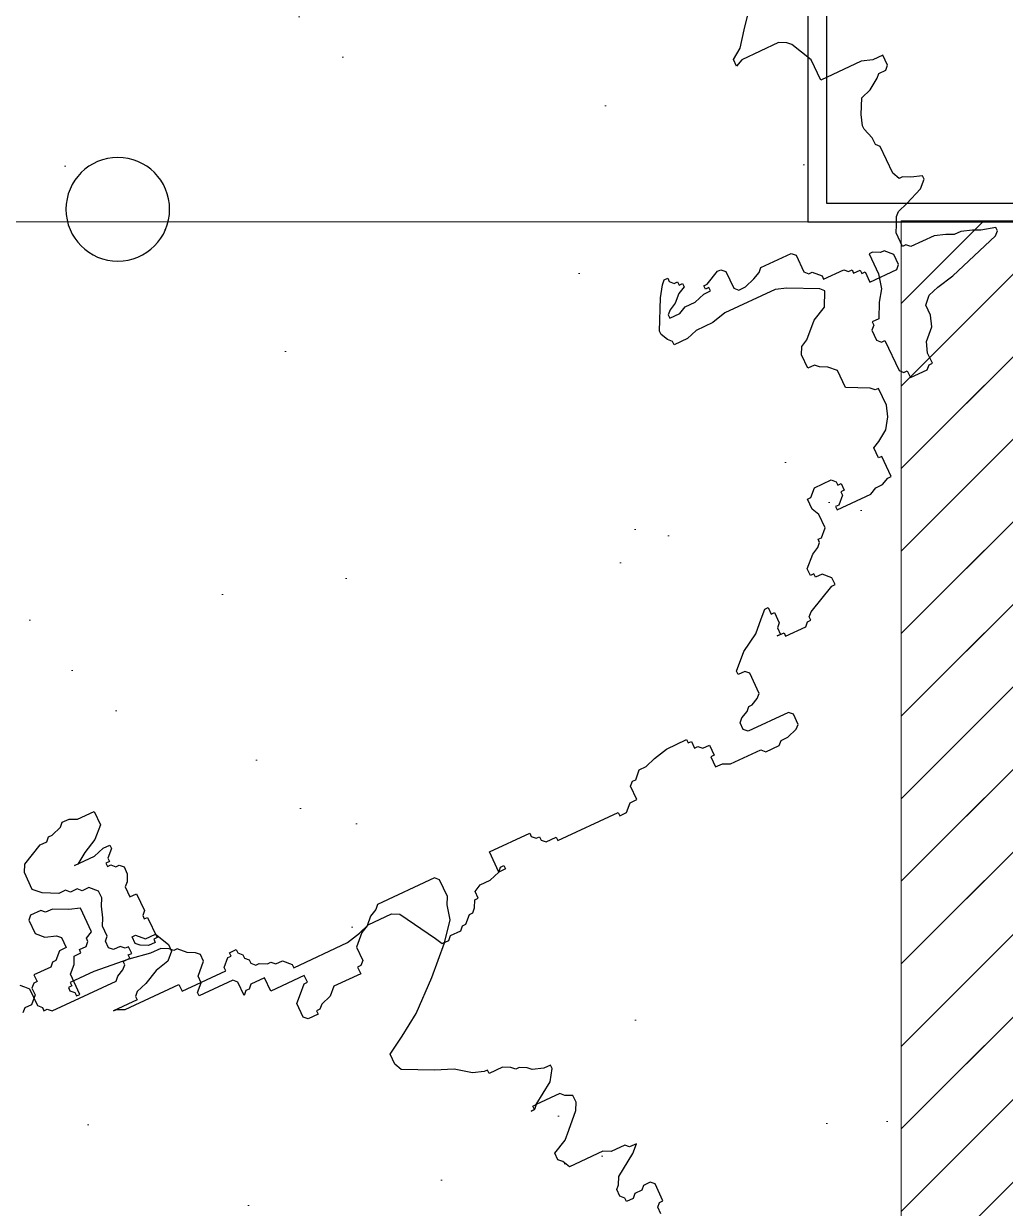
# Model space of a CAD drawing. Header units: millimetres. Extents: x 0 to 71617, y -15450 to 30894.
# Drawn here: x 51977 to 52502, y 17709 to 18343 of the extents above; entities that cross this region are included whole.
import ezdxf

# ---------------------------------------------------------------- set-up
doc = ezdxf.new("R2010")
doc.units = ezdxf.units.MM
doc.linetypes.add('HIDDEN', pattern=[0.375, 0.25, -0.125])
for name, color, linetype in [('COL', 5, 'Continuous'), ('dwgmodels.com', 250, 'Continuous'), ('WINDOW-PLAN-PANEL', 15, 'Continuous')]:
    doc.layers.add(name, color=color, linetype=linetype)
for name, color, linetype, lineweight in [('Hatch', 8, 'Continuous', 5), ('LINE-DETAIL-SAKURA', 2, 'Continuous', 30), ('tree', 251, 'Continuous', 0), ('Wall Brick', 5, 'Continuous', 15)]:
    doc.layers.add(name, color=color, linetype=linetype, lineweight=lineweight)
pattern_1 = [(45, (-2110, -10510), (-22.097087, 22.097087), [])]

# ---------------------------------------------------------------- blocks, each defined once
blk = doc.blocks.new('2D WALL G.F')
at = {"layer": 'Hatch'}
h = blk.add_hatch(dxfattribs=at)
h.set_pattern_fill('LINE', color=256, scale=250, angle=45, style=0)
h.set_pattern_definition(pattern_1)
h.paths.add_polyline_path([(32060, -110), (31940, -110), (31940, -4590), (32060, -4590)])
h.paths.add_polyline_path([(32040, -5410), (31960, -5410), (31960, -10290), (32040, -10290)])
h = blk.add_hatch(dxfattribs=at)
h.set_pattern_fill('LINE', color=256, scale=250, angle=45, style=0)
h.set_pattern_definition(pattern_1)
h.paths.add_polyline_path([(31940, -110), (32060, -110), (32060, -4590), (31940, -4590)])
h.paths.add_polyline_path([(31960, -5410), (32040, -5410), (32040, -10290), (31960, -10290)])
h = blk.add_hatch(dxfattribs=at)
h.set_pattern_fill('LINE', color=256, scale=250, angle=45, style=0)
h.set_pattern_definition(pattern_1)
h.paths.add_polyline_path([(31940, -110), (32060, -110), (32060, -4590), (31940, -4590)])
h.paths.add_polyline_path([(31940, -5410), (32060, -5410), (32060, -10290), (31940, -10290)])
blk.add_lwpolyline([(31940, -10290.54), (31940, -5410.54)], dxfattribs=at)
blk.add_lwpolyline([(31940, -10290.54), (31940, -5410.54)], dxfattribs=at)
at = {"layer": 'Wall Brick'}
blk.add_lwpolyline([(32060, -5410), (31940, -5410), (31940, -10290), (32060, -10290)], close=True, dxfattribs=at)
blk = doc.blocks.new('trees top 025')
at = {"layer": 'dwgmodels.com', "color": 0}
for p, q in [((-0.6968, 1.7539), (-0.6634, 1.7705)), ((-0.6634, 1.7705), (-0.6467, 1.7705)), ((-0.6467, 1.7705), (-0.6384, 1.7789)), ((-0.6384, 1.7789), (-0.6134, 1.7789)), ((-0.6134, 1.7789), (-0.605, 1.7705)), ((-0.605, 1.7705), (-0.605, 1.7372)), ((-0.7218, 1.7455), (-0.6968, 1.7539)), ((-0.7218, 1.6872), (-0.7218, 1.7455)), ((-0.605, 1.7372), (-0.6217, 1.7205)), ((-0.6467, 1.7122), (-0.6551, 1.7039)), ((-0.6217, 1.7205), (-0.6467, 1.7122)), ((-0.7051, 1.6789), (-0.7218, 1.6872)), ((-0.7051, 1.6705), (-0.7051, 1.6789)), ((-0.6551, 1.7039), (-0.6551, 1.6789)), ((-0.6551, 1.6789), (-0.6384, 1.6789)), ((-0.6384, 1.6789), (-0.6217, 1.6622)), ((-0.6968, 1.6622), (-0.7051, 1.6705)), ((-0.6801, 1.6622), (-0.6968, 1.6622)), ((-0.6801, 1.6539), (-0.6801, 1.6622)), ((-0.6634, 1.6539), (-0.6801, 1.6539)), ((-0.6551, 1.6372), (-0.6634, 1.6539)), ((-0.6217, 1.6622), (-0.6134, 1.6622)), ((-0.6134, 1.6622), (-0.605, 1.6539)), ((-0.605, 1.6539), (-0.5633, 1.6539)), ((-0.5633, 1.6539), (-0.5633, 1.6372)), ((-0.6384, 1.6205), (-0.6551, 1.6372)), ((-0.5633, 1.6372), (-0.555, 1.6372)), ((-0.555, 1.6372), (-0.5467, 1.6288)), ((-0.5467, 1.6288), (-0.5467, 1.6122)), ((-0.7718, 1.5955), (-0.6884, 1.6038)), ((-0.6884, 1.6038), (-0.6301, 1.6038)), ((-0.6384, 1.5705), (-0.6384, 1.6205)), ((-0.6301, 1.6038), (-0.6301, 1.5955)), ((-0.5467, 1.6122), (-0.53, 1.5955)), ((-0.8719, 1.5705), (-0.8636, 1.5788)), ((-0.8636, 1.5788), (-0.8469, 1.5872)), ((-0.8469, 1.5872), (-0.8219, 1.5872)), ((-0.8219, 1.5872), (-0.7718, 1.5955)), ((-0.6301, 1.5955), (-0.6217, 1.5955)), ((-0.6217, 1.5872), (-0.6301, 1.5788)), ((-0.6301, 1.5788), (-0.6301, 1.5705)), ((-0.6217, 1.5955), (-0.6217, 1.5872)), ((-0.53, 1.5955), (-0.5133, 1.5955)), ((-0.5133, 1.5955), (-0.505, 1.5872)), ((-0.9136, 1.5455), (-0.8969, 1.5538)), ((-0.8969, 1.5538), (-0.8802, 1.5705)), ((-0.8802, 1.5705), (-0.8719, 1.5705)), ((-0.6301, 1.5705), (-0.6384, 1.5705)), ((-0.9219, 1.5372), (-0.9136, 1.5455)), ((-0.9219, 1.5205), (-0.9219, 1.5372)), ((-0.8969, 1.4955), (-0.9219, 1.5205)), ((-0.8969, 1.4788), (-0.8969, 1.4955)), ((-1.4807, 1.4621), (-1.4723, 1.4705)), ((-1.4723, 1.4705), (-1.3306, 1.4705)), ((-1.3306, 1.4705), (-1.3222, 1.4621)), ((-0.8802, 1.4621), (-0.8969, 1.4788)), ((-1.4807, 1.4205), (-1.4807, 1.4621)), ((-1.3222, 1.4621), (-1.3056, 1.4538)), ((-1.3056, 1.4538), (-1.2889, 1.4371)), ((-0.972, 1.4455), (-0.9636, 1.4538)), ((-0.972, 1.4121), (-0.972, 1.4455)), ((-0.9636, 1.4538), (-0.8802, 1.4538)), ((-0.8802, 1.4538), (-0.8802, 1.4621)), ((-1.4723, 1.4038), (-1.4807, 1.4205)), ((-1.2889, 1.4371), (-1.2722, 1.4288)), ((-1.2722, 1.4288), (-1.2472, 1.4038)), ((-1.0304, 1.4288), (-0.997, 1.4288)), ((-1.0304, 1.3955), (-1.0304, 1.4288)), ((-0.997, 1.4288), (-0.9887, 1.4205)), ((-0.9887, 1.4205), (-0.9803, 1.4205)), ((-0.9803, 1.4205), (-0.972, 1.4121)), ((-1.464, 1.3705), (-1.4723, 1.4038)), ((-1.2472, 1.4038), (-1.2472, 1.3705)), ((-1.1137, 1.3955), (-1.0304, 1.3955)), ((-1.1137, 1.3788), (-1.1137, 1.3955)), ((-1.4306, 1.3288), (-1.464, 1.3705)), ((-1.2472, 1.3705), (-1.2388, 1.3621)), ((-1.2388, 1.3621), (-1.2305, 1.3621)), ((-1.2305, 1.3621), (-1.2305, 1.3455)), ((-1.1054, 1.3788), (-1.1137, 1.3788)), ((-1.0887, 1.3621), (-1.1054, 1.3788)), ((-1.072, 1.3455), (-1.0887, 1.3621)), ((-1.2305, 1.3455), (-1.1638, 1.3455)), ((-1.1638, 1.3455), (-1.1471, 1.3288)), ((-1.072, 1.3121), (-1.072, 1.3455)), ((-1.3723, 1.2704), (-1.4306, 1.3288)), ((-1.1471, 1.3288), (-1.1221, 1.3204)), ((-1.1221, 1.3204), (-1.1137, 1.3121)), ((-1.1137, 1.3121), (-1.1054, 1.3121)), ((-1.1054, 1.3121), (-1.1054, 1.3038)), ((-1.0804, 1.3038), (-1.072, 1.3121)), ((-1.1054, 1.3038), (-1.0804, 1.3038)), ((-1.3056, 1.2121), (-1.3723, 1.2704)), ((-1.2555, 1.1788), (-1.3056, 1.2121)), ((-1.2138, 1.1537), (-1.2555, 1.1788)), ((-1.2138, 1.1287), (-1.2138, 1.1537)), ((-1.2222, 1.1121), (-1.2138, 1.1287)), ((-1.2889, 1.0787), (-1.2222, 1.1121)), ((-1.3306, 1.0621), (-1.2889, 1.0787)), ((-1.3639, 1.0371), (-1.3306, 1.0621)), ((-1.4473, 1.012), (-1.4306, 1.0204)), ((-1.4306, 1.0204), (-1.3973, 1.0204)), ((-1.3973, 1.0287), (-1.3889, 1.0287)), ((-1.3973, 1.0204), (-1.3973, 1.0287)), ((-1.3889, 1.0287), (-1.3639, 1.0371)), ((-1.514, 0.9787), (-1.489, 0.987)), ((-1.489, 0.987), (-1.4807, 0.9954)), ((-1.4807, 0.9954), (-1.464, 1.0037)), ((-1.464, 1.0037), (-1.4557, 1.0037)), ((-1.4557, 1.0037), (-1.4473, 1.012)), ((-1.5307, 0.9787), (-1.514, 0.9787)), ((-1.5307, 0.9704), (-1.5307, 0.9787)), ((-1.514, 0.9454), (-1.5307, 0.9704)), ((-1.464, 0.912), (-1.514, 0.9454)), ((-1.5307, 0.9037), (-1.5224, 0.912)), ((-1.5224, 0.912), (-1.464, 0.912)), ((-1.4557, 0.912), (-1.464, 0.912)), ((-1.464, 0.912), (-1.4557, 0.9037)), ((-1.4557, 0.9037), (-1.4557, 0.912)), ((-1.5474, 0.8954), (-1.5307, 0.9037)), ((-1.5474, 0.8787), (-1.5474, 0.8954)), ((-1.4473, 0.9037), (-1.4557, 0.9037)), ((-1.4557, 0.9037), (-1.4473, 0.9037)), ((-1.5391, 0.862), (-1.5474, 0.8787)), ((-1.5057, 0.8287), (-1.5391, 0.862)), ((-1.489, 0.812), (-1.5057, 0.8287)), ((-1.4557, 0.7953), (-1.489, 0.812)), ((-1.464, 0.7703), (-1.4557, 0.7787)), ((-1.4557, 0.7787), (-1.4557, 0.7953)), ((-1.5724, 0.7453), (-1.5557, 0.7537)), ((-1.5557, 0.7537), (-1.4723, 0.7537)), ((-1.4723, 0.7537), (-1.464, 0.7703)), ((-1.6308, 0.737), (-1.6141, 0.737)), ((-1.6141, 0.7203), (-1.6308, 0.737)), ((-1.6141, 0.737), (-1.6058, 0.7453)), ((-1.5641, 0.687), (-1.6141, 0.7203)), ((-1.6058, 0.7453), (-1.5724, 0.7453)), ((-1.5557, 0.6703), (-1.5641, 0.687)), ((-1.5474, 0.662), (-1.5557, 0.6703)), ((-1.6308, 0.637), (-1.6224, 0.6453)), ((-1.6224, 0.6453), (-1.6058, 0.6453)), ((-1.6058, 0.6453), (-1.5974, 0.637)), ((-1.5557, 0.637), (-1.5474, 0.6453)), ((-1.5474, 0.6453), (-1.5474, 0.662)), ((-1.6308, 0.5953), (-1.6308, 0.637)), ((-1.5974, 0.637), (-1.5807, 0.637)), ((-1.5807, 0.637), (-1.5724, 0.6286)), ((-1.5724, 0.6286), (-1.5557, 0.6286)), ((-1.5557, 0.6286), (-1.5557, 0.637)), ((-1.6224, 0.5953), (-1.6308, 0.5953)), ((-1.6141, 0.587), (-1.6224, 0.5953)), ((-1.6141, 0.5703), (-1.6141, 0.587)), ((-1.4473, -0.2299), (-1.4807, -0.1882)), ((-1.4223, -0.2632), (-1.4473, -0.2299)), ((-1.3973, -0.2799), (-1.4223, -0.2632)), ((-1.5224, -0.2966), (-1.5057, -0.2882)), ((-1.5057, -0.2882), (-1.414, -0.2882)), ((-1.414, -0.2882), (-1.3973, -0.2966)), ((-1.3973, -0.2966), (-1.3973, -0.2799)), ((-1.5557, -0.3549), (-1.5307, -0.3049)), ((-1.5307, -0.3049), (-1.5224, -0.2966)), ((-1.5557, -0.4049), (-1.5557, -0.3549)), ((-1.7058, -0.4133), (-1.6808, -0.4133)), ((-1.7058, -0.4383), (-1.7058, -0.4133)), ((-1.6808, -0.4133), (-1.6558, -0.4049)), ((-1.6558, -0.4049), (-1.5557, -0.4049)), ((-1.6975, -0.4466), (-1.7058, -0.4383)), ((-1.6808, -0.4466), (-1.6975, -0.4466)), ((-1.6725, -0.4549), (-1.6808, -0.4466)), ((-1.6475, -0.4716), (-1.6725, -0.4549)), ((-1.6224, -0.4799), (-1.6475, -0.4716)), ((-1.6058, -0.5133), (-1.6224, -0.4799)), ((-1.5974, -0.5383), (-1.6058, -0.5133)), ((-1.6058, -0.5716), (-1.5974, -0.5466)), ((-1.5974, -0.5466), (-1.5974, -0.5383)), ((-1.6058, -0.5883), (-1.6058, -0.5716)), ((-1.6141, -0.5966), (-1.6058, -0.5883)), ((-1.6141, -0.6633), (-1.6141, -0.5966)), ((-1.6224, -0.68), (-1.6141, -0.6633)), ((-1.0554, -0.6633), (-1.0554, -0.6717)), ((-1.047, -0.6633), (-1.0554, -0.6633)), ((-1.0387, -0.6717), (-1.047, -0.6633)), ((-1.6725, -0.6967), (-1.6475, -0.6883)), ((-1.6475, -0.6883), (-1.6308, -0.68)), ((-1.6308, -0.68), (-1.6224, -0.68)), ((-1.0804, -0.6883), (-1.0804, -0.6967)), ((-1.072, -0.6883), (-1.0804, -0.6883)), ((-1.072, -0.68), (-1.072, -0.6883)), ((-1.0637, -0.68), (-1.072, -0.68)), ((-1.0554, -0.6717), (-1.0637, -0.68)), ((-1.022, -0.6967), (-1.0387, -0.6717)), ((-1.6725, -0.705), (-1.6725, -0.6967)), ((-1.6558, -0.7217), (-1.6725, -0.705)), ((-1.1721, -0.6967), (-1.1805, -0.705)), ((-1.1805, -0.705), (-1.1805, -0.7467)), ((-1.1638, -0.6967), (-1.1721, -0.6967)), ((-1.1304, -0.7133), (-1.1638, -0.6967)), ((-1.1221, -0.7133), (-1.1304, -0.7133)), ((-1.1221, -0.7217), (-1.1221, -0.7133)), ((-1.0804, -0.6967), (-1.0637, -0.705)), ((-1.0637, -0.705), (-1.047, -0.7217)), ((-0.9887, -0.7633), (-1.022, -0.6967)), ((-1.6141, -0.7383), (-1.6558, -0.7217)), ((-1.5891, -0.7467), (-1.6141, -0.7383)), ((-1.3306, -0.73), (-1.3389, -0.7383)), ((-1.3389, -0.7383), (-1.3389, -0.78)), ((-1.2555, -0.73), (-1.3306, -0.73)), ((-1.2472, -0.7383), (-1.2555, -0.73)), ((-1.2305, -0.7467), (-1.2472, -0.7383)), ((-1.1304, -0.7217), (-1.1221, -0.7217)), ((-1.1304, -0.73), (-1.1304, -0.7217)), ((-1.1137, -0.73), (-1.1304, -0.73)), ((-1.0887, -0.7383), (-1.1137, -0.73)), ((-1.0637, -0.7383), (-1.0887, -0.7383)), ((-1.047, -0.7467), (-1.0637, -0.7383)), ((-1.047, -0.7217), (-1.0304, -0.73)), ((-1.0304, -0.73), (-1.022, -0.7383)), ((-1.022, -0.7383), (-1.022, -0.7467)), ((-1.5807, -0.755), (-1.5891, -0.7467)), ((-1.5724, -0.7717), (-1.5807, -0.755)), ((-1.5641, -0.7883), (-1.5724, -0.7717)), ((-1.2055, -0.755), (-1.2305, -0.7467)), ((-1.1888, -0.755), (-1.2055, -0.755)), ((-1.1805, -0.7467), (-1.1888, -0.755)), ((-1.022, -0.7467), (-1.047, -0.7467)), ((-0.997, -0.7883), (-0.9887, -0.7717)), ((-0.9887, -0.7717), (-0.9887, -0.7633)), ((-1.5641, -0.8217), (-1.5641, -0.7883)), ((-1.3556, -0.7883), (-1.3723, -0.805)), ((-1.3472, -0.7883), (-1.3556, -0.7883)), ((-1.3556, -0.83), (-1.2889, -0.7967)), ((-1.3389, -0.78), (-1.3472, -0.7883)), ((-1.2889, -0.7967), (-1.2639, -0.7883)), ((-1.2639, -0.7883), (-1.1388, -0.7883)), ((-1.1388, -0.7883), (-1.1054, -0.7967)), ((-1.1054, -0.7967), (-1.0637, -0.7967)), ((-1.0637, -0.7967), (-1.0387, -0.805)), ((-1.0053, -0.7967), (-0.997, -0.7883)), ((-1.0053, -0.805), (-1.0053, -0.7967)), ((-1.5807, -0.83), (-1.5724, -0.8217)), ((-1.5724, -0.8217), (-1.5641, -0.8217)), ((-1.5391, -0.83), (-1.5224, -0.8133)), ((-1.5224, -0.8133), (-1.514, -0.8133)), ((-1.514, -0.8133), (-1.4974, -0.805)), ((-1.4974, -0.805), (-1.489, -0.805)), ((-1.489, -0.805), (-1.489, -0.855)), ((-1.439, -0.8217), (-1.439, -0.83)), ((-1.4306, -0.8217), (-1.439, -0.8217)), ((-1.4223, -0.8133), (-1.4306, -0.8217)), ((-1.3723, -0.8133), (-1.4223, -0.8133)), ((-1.3723, -0.805), (-1.3723, -0.8133)), ((-1.0387, -0.805), (-1.0053, -0.805)), ((-1.7225, -0.855), (-1.6975, -0.8467)), ((-1.6975, -0.8467), (-1.6808, -0.8467)), ((-1.6808, -0.8467), (-1.6641, -0.8384)), ((-1.6641, -0.8384), (-1.6391, -0.83)), ((-1.6391, -0.83), (-1.5807, -0.83)), ((-1.5391, -0.855), (-1.5391, -0.83)), ((-1.464, -0.8384), (-1.464, -0.8634)), ((-1.4557, -0.8384), (-1.464, -0.8384)), ((-1.4557, -0.83), (-1.4557, -0.8384)), ((-1.439, -0.83), (-1.4557, -0.83)), ((-1.3639, -0.8384), (-1.3556, -0.83)), ((-1.3472, -0.8717), (-1.3639, -0.8384)), ((-1.7726, -0.8717), (-1.7392, -0.8634)), ((-1.7726, -0.88), (-1.7726, -0.8717)), ((-1.7392, -0.8634), (-1.7225, -0.855)), ((-1.5307, -0.8634), (-1.5391, -0.855)), ((-1.464, -0.8634), (-1.5307, -0.8634)), ((-1.489, -0.855), (-1.4807, -0.8884)), ((-1.3139, -0.8884), (-1.3472, -0.8717)), ((-1.7642, -0.8884), (-1.7726, -0.88)), ((-1.6391, -0.93), (-1.7642, -0.8884)), ((-1.4807, -0.8884), (-1.464, -0.9134)), ((-1.2805, -0.9217), (-1.3139, -0.8884)), ((-1.5974, -0.9384), (-1.6391, -0.93)), ((-1.464, -0.9134), (-1.4473, -0.9467)), ((-1.2639, -0.93), (-1.2805, -0.9217)), ((-1.2555, -0.9467), (-1.2639, -0.93)), ((-1.5724, -0.9467), (-1.5974, -0.9384)), ((-1.5641, -0.955), (-1.5724, -0.9467)), ((-1.5557, -0.9634), (-1.5641, -0.955)), ((-1.4473, -0.9467), (-1.4306, -0.9467)), ((-1.4306, -0.9467), (-1.4306, -0.955)), ((-1.4306, -0.955), (-1.4223, -0.9634)), ((-1.2555, -0.9801), (-1.2555, -0.9467)), ((-1.5557, -0.9884), (-1.5557, -0.9634)), ((-1.4223, -0.9634), (-1.4223, -0.9884)), ((-1.2805, -0.9884), (-1.2722, -0.9801)), ((-1.2722, -0.9801), (-1.2555, -0.9801)), ((-1.5474, -1.0134), (-1.5557, -0.9884)), ((-1.439, -0.9967), (-1.439, -1.0717)), ((-1.4306, -0.9967), (-1.439, -0.9967)), ((-1.4223, -0.9884), (-1.4306, -0.9967)), ((-1.3139, -1.0134), (-1.2972, -0.9967)), ((-1.2972, -0.9967), (-1.2805, -0.9884)), ((-1.5224, -1.0384), (-1.5474, -1.0134)), ((-1.514, -1.0634), (-1.5224, -1.0384)), ((-1.3139, -1.0551), (-1.3139, -1.0134)), ((-1.514, -1.0884), (-1.514, -1.0634)), ((-1.3639, -1.0801), (-1.3139, -1.0551)), ((-1.5057, -1.0884), (-1.514, -1.0884)), ((-1.4974, -1.0967), (-1.5057, -1.0884)), ((-1.4557, -1.0801), (-1.4557, -1.0967)), ((-1.4473, -1.0801), (-1.4557, -1.0801)), ((-1.439, -1.0717), (-1.4473, -1.0801)), ((-1.3806, -1.0884), (-1.3723, -1.0884)), ((-1.3806, -1.1301), (-1.3806, -1.0884)), ((-1.3723, -1.0884), (-1.3639, -1.0801)), ((-1.4557, -1.0967), (-1.4974, -1.0967)), ((-1.3723, -1.1551), (-1.3806, -1.1301)), ((-1.3556, -1.1801), (-1.3723, -1.1551)), ((-1.3306, -1.1968), (-1.3556, -1.1801)), ((-1.3139, -1.2051), (-1.3306, -1.1968)), ((0.6792, -1.1968), (0.6625, -1.2051)), ((0.6959, -1.1968), (0.6792, -1.1968)), ((0.7042, -1.2051), (0.6959, -1.1968)), ((-1.3139, -1.2301), (-1.3139, -1.2051)), ((0.6208, -1.2051), (0.6208, -1.2384)), ((0.6625, -1.2051), (0.6208, -1.2051)), ((0.7292, -1.2134), (0.7042, -1.2051)), ((0.7376, -1.2134), (0.7292, -1.2134)), ((0.7459, -1.2218), (0.7376, -1.2134)), ((0.7626, -1.2218), (0.7459, -1.2218)), ((0.8126, -1.2468), (0.7626, -1.2218)), ((-1.3222, -1.2301), (-1.3139, -1.2301)), ((-1.3222, -1.2801), (-1.3222, -1.2301)), ((-1.2138, -1.2468), (-1.2138, -1.2634)), ((-1.2055, -1.2468), (-1.2138, -1.2468)), ((-1.1971, -1.2301), (-1.2055, -1.2384)), ((-1.2055, -1.2384), (-1.2055, -1.2468)), ((-1.1554, -1.2301), (-1.1971, -1.2301)), ((-1.1388, -1.2468), (-1.1554, -1.2301)), ((-1.1304, -1.2468), (-1.1388, -1.2468)), ((-1.1304, -1.2718), (-1.1304, -1.2468)), ((0.6208, -1.2384), (0.6459, -1.2634)), ((0.821, -1.2634), (0.8126, -1.2468)), ((-1.2138, -1.2634), (-1.2055, -1.2634)), ((-1.2055, -1.2634), (-1.2055, -1.2718)), ((-1.2055, -1.2718), (-1.1888, -1.2885)), ((-1.1388, -1.2885), (-1.1304, -1.2718)), ((0.6459, -1.2634), (0.6792, -1.2801)), ((0.821, -1.3051), (0.821, -1.2634)), ((-1.3139, -1.2801), (-1.3222, -1.2801)), ((-1.2972, -1.2885), (-1.3139, -1.2801)), ((-1.2805, -1.2885), (-1.2972, -1.2885)), ((-1.2639, -1.2968), (-1.2805, -1.2885)), ((-1.1805, -1.2968), (-1.2639, -1.2968)), ((-1.1888, -1.2885), (-1.1805, -1.2885)), ((-1.1805, -1.2885), (-1.1805, -1.2968)), ((-1.1388, -1.3218), (-1.1388, -1.2885)), ((0.6208, -1.2885), (0.6208, -1.2968)), ((0.6375, -1.2885), (0.6208, -1.2885)), ((0.6208, -1.2968), (0.6375, -1.3135)), ((0.6625, -1.2968), (0.6375, -1.2885)), ((0.7126, -1.2968), (0.6625, -1.2968)), ((0.6792, -1.2801), (0.7042, -1.2968)), ((0.7042, -1.2968), (0.7126, -1.2968)), ((0.8043, -1.3218), (0.821, -1.3051)), ((-1.1221, -1.3385), (-1.1388, -1.3218)), ((0.6375, -1.3301), (0.6292, -1.3385)), ((0.6375, -1.3135), (0.6375, -1.3218)), ((0.6375, -1.3218), (0.6459, -1.3218)), ((0.6459, -1.3301), (0.6375, -1.3301)), ((0.6459, -1.3218), (0.6459, -1.3301)), ((0.7709, -1.3385), (0.8043, -1.3218)), ((-1.1137, -1.3385), (-1.1221, -1.3385)), ((-1.1137, -1.3468), (-1.1137, -1.3385)), ((-1.1054, -1.3551), (-1.1137, -1.3468)), ((-1.0887, -1.3635), (-1.1054, -1.3551)), ((0.6208, -1.3385), (0.6125, -1.3468)), ((0.6125, -1.3468), (0.6125, -1.3635)), ((0.6292, -1.3385), (0.6208, -1.3385)), ((0.6876, -1.3718), (0.7042, -1.3551)), ((0.7042, -1.3551), (0.7209, -1.3551)), ((0.7209, -1.3551), (0.7292, -1.3468)), ((0.7292, -1.3468), (0.7459, -1.3468)), ((0.7459, -1.3468), (0.7543, -1.3385)), ((0.7543, -1.3385), (0.7709, -1.3385)), ((-1.0637, -1.3885), (-1.0887, -1.3635)), ((0.6125, -1.3635), (0.6208, -1.3801)), ((0.6208, -1.3801), (0.6292, -1.3885)), ((0.6876, -1.3885), (0.6876, -1.3718)), ((-1.072, -1.4051), (-1.0637, -1.4051)), ((-1.072, -1.4135), (-1.072, -1.4051)), ((-1.0637, -1.4051), (-1.0637, -1.3885)), ((0.6292, -1.3885), (0.6292, -1.4135)), ((0.6959, -1.4051), (0.6876, -1.3885)), ((0.7042, -1.4302), (0.6959, -1.4051)), ((-1.1054, -1.4302), (-1.0887, -1.4135)), ((-1.1054, -1.4468), (-1.1054, -1.4302)), ((-1.0887, -1.4135), (-1.072, -1.4135)), ((-0.947, -1.4302), (-0.947, -1.4468)), ((-0.9386, -1.4302), (-0.947, -1.4302)), ((-0.9219, -1.4468), (-0.9386, -1.4302)), ((0.6125, -1.4135), (0.6125, -1.4552)), ((0.6292, -1.4135), (0.6125, -1.4135)), ((0.7126, -1.4468), (0.7042, -1.4302)), ((-1.0971, -1.4468), (-1.1054, -1.4468)), ((-1.0304, -1.4802), (-1.0971, -1.4468)), ((-0.9553, -1.4468), (-0.9553, -1.4718)), ((-0.947, -1.4468), (-0.9553, -1.4468)), ((-0.8969, -1.4718), (-0.9219, -1.4468)), ((0.6125, -1.4552), (0.6208, -1.4635)), ((0.6208, -1.4635), (0.6208, -1.4718)), ((0.7126, -1.4718), (0.7126, -1.4468)), ((-1.022, -1.4885), (-1.0304, -1.4802)), ((-1.022, -1.4968), (-1.022, -1.4885)), ((-0.9553, -1.4718), (-0.947, -1.4802)), ((-0.947, -1.4802), (-0.947, -1.4968)), ((-0.8552, -1.4968), (-0.8969, -1.4718)), ((0.6125, -1.4718), (0.6125, -1.5218)), ((0.6208, -1.4718), (0.6125, -1.4718)), ((0.7209, -1.4802), (0.7126, -1.4718)), ((0.7209, -1.4968), (0.7209, -1.4802)), ((0.9377, -1.4885), (0.9294, -1.4968)), ((-1.0137, -1.4968), (-1.022, -1.4968)), ((-1.0053, -1.5052), (-1.0137, -1.4968)), ((-0.9553, -1.5052), (-1.0053, -1.5052)), ((-0.9553, -1.4968), (-0.9553, -1.5052)), ((-0.9386, -1.4968), (-0.9553, -1.4968)), ((-0.947, -1.4968), (-0.9386, -1.4968)), ((-0.8219, -1.5302), (-0.8552, -1.4968)), ((0.6125, -1.5135), (0.5958, -1.5468)), ((0.6375, -1.5135), (0.6125, -1.5135)), ((0.6542, -1.4968), (0.6375, -1.5135)), ((0.6625, -1.4968), (0.6542, -1.4968)), ((0.6542, -1.5218), (0.6625, -1.5135)), ((0.6625, -1.5135), (0.6625, -1.4968)), ((0.6792, -1.5135), (0.6876, -1.5135)), ((0.6792, -1.5302), (0.6792, -1.5135)), ((0.6876, -1.5135), (0.6959, -1.5052)), ((0.6959, -1.5052), (0.7126, -1.5052)), ((0.7126, -1.5052), (0.7209, -1.4968)), ((0.9294, -1.4968), (0.9211, -1.5052)), ((0.9211, -1.5052), (0.9211, -1.5468)), ((-0.8469, -1.5468), (-0.8385, -1.5385)), ((-0.8385, -1.5385), (-0.8219, -1.5385)), ((-0.8219, -1.5385), (-0.8219, -1.5302)), ((0.6125, -1.5218), (0.6208, -1.5218)), ((0.6208, -1.5218), (0.6208, -1.5302)), ((0.6208, -1.5302), (0.6375, -1.5302)), ((0.6375, -1.5302), (0.6542, -1.5218)), ((0.6876, -1.5302), (0.6792, -1.5302)), ((0.6876, -1.5385), (0.6876, -1.5302)), ((0.7042, -1.5385), (0.6876, -1.5385)), ((0.7042, -1.5468), (0.7042, -1.5385)), ((-0.8469, -1.5969), (-0.8469, -1.5468)), ((0.5958, -1.5468), (0.5958, -1.5635)), ((0.5958, -1.5635), (0.6125, -1.5802)), ((0.7126, -1.5552), (0.7042, -1.5468)), ((0.7292, -1.5635), (0.7126, -1.5552)), ((0.7376, -1.5718), (0.7292, -1.5635)), ((0.896, -1.5718), (0.7376, -1.5718)), ((0.9044, -1.5635), (0.896, -1.5718)), ((0.9127, -1.5635), (0.9044, -1.5635)), ((0.9211, -1.5468), (0.9127, -1.5552)), ((0.9127, -1.5552), (0.9127, -1.5635)), ((-0.8385, -1.6052), (-0.8469, -1.5969)), ((0.6125, -1.5802), (0.6459, -1.5885)), ((0.6459, -1.5885), (0.6792, -1.6052)), ((-0.8219, -1.6135), (-0.8385, -1.6052)), ((-0.8135, -1.6135), (-0.8219, -1.6135)), ((-0.8052, -1.6219), (-0.8135, -1.6135)), ((-0.7885, -1.6302), (-0.8052, -1.6219)), ((-0.6551, -1.6219), (-0.6551, -1.6302)), ((-0.605, -1.6219), (-0.6551, -1.6219)), ((-0.5717, -1.6302), (-0.605, -1.6219)), ((0.4624, -1.6219), (0.4624, -1.6302)), ((0.4791, -1.6219), (0.4624, -1.6219)), ((0.4791, -1.6302), (0.4791, -1.6219)), ((0.6792, -1.6052), (0.7042, -1.6135)), ((0.7042, -1.6135), (0.7126, -1.6219)), ((0.7126, -1.6219), (0.7126, -1.6302)), ((-0.7802, -1.6385), (-0.7885, -1.6302)), ((-0.7802, -1.6552), (-0.7802, -1.6385)), ((-0.6718, -1.6469), (-0.6801, -1.6552)), ((-0.6634, -1.6469), (-0.6718, -1.6469)), ((-0.6634, -1.6302), (-0.6634, -1.6469)), ((-0.6551, -1.6302), (-0.6634, -1.6302)), ((-0.5467, -1.6385), (-0.5717, -1.6302)), ((-0.53, -1.6385), (-0.5467, -1.6385)), ((-0.5133, -1.6552), (-0.53, -1.6385)), ((0.4541, -1.6469), (0.4457, -1.6552)), ((0.4624, -1.6302), (0.4541, -1.6385)), ((0.4541, -1.6385), (0.4541, -1.6469)), ((0.4874, -1.6302), (0.4791, -1.6302)), ((0.5041, -1.6469), (0.4874, -1.6302)), ((0.5041, -1.6552), (0.5041, -1.6469)), ((0.6125, -1.6385), (0.6125, -1.6552)), ((0.7459, -1.6385), (0.6125, -1.6385)), ((0.7126, -1.6302), (0.7709, -1.6302)), ((0.7626, -1.6302), (0.7459, -1.6385)), ((0.7709, -1.6302), (0.7626, -1.6302)), ((-0.8969, -1.6719), (-0.8886, -1.6635)), ((-0.8969, -1.6969), (-0.8969, -1.6719)), ((-0.8886, -1.6635), (-0.7885, -1.6635)), ((-0.7885, -1.6635), (-0.7802, -1.6552)), ((-0.6968, -1.6552), (-0.6968, -1.6802)), ((-0.6801, -1.6552), (-0.6968, -1.6552)), ((-0.505, -1.6552), (-0.5133, -1.6552)), ((-0.4966, -1.6635), (-0.505, -1.6552)), ((-0.4966, -1.6969), (-0.4966, -1.6635)), ((-0.2465, -1.6719), (-0.2548, -1.6802)), ((-0.2465, -1.6635), (-0.2465, -1.6719)), ((-0.1464, -1.6635), (-0.2465, -1.6635)), ((-0.1464, -1.7135), (-0.1464, -1.6635)), ((0.429, -1.6719), (0.4124, -1.6802)), ((0.4374, -1.6719), (0.429, -1.6719)), ((0.4457, -1.6635), (0.4374, -1.6719)), ((0.4457, -1.6552), (0.4457, -1.6635)), ((0.6125, -1.6552), (0.5041, -1.6552)), ((-0.8886, -1.7052), (-0.8969, -1.6969)), ((-0.8636, -1.7135), (-0.8886, -1.7052)), ((-0.7051, -1.7052), (-0.7218, -1.7135)), ((-0.6884, -1.7052), (-0.7051, -1.7052)), ((-0.6968, -1.6802), (-0.6884, -1.6802)), ((-0.6884, -1.6802), (-0.6884, -1.7052)), ((-0.48, -1.6969), (-0.4966, -1.6969)), ((-0.4633, -1.7135), (-0.48, -1.6969)), ((-0.4466, -1.7052), (-0.4466, -1.7135)), ((-0.2965, -1.7052), (-0.4466, -1.7052)), ((-0.2965, -1.6969), (-0.2965, -1.7052)), ((-0.2715, -1.6969), (-0.2965, -1.6969)), ((-0.2631, -1.6885), (-0.2715, -1.6969)), ((-0.2631, -1.6802), (-0.2631, -1.6885)), ((-0.2548, -1.6802), (-0.2631, -1.6802)), ((-0.1631, -1.7052), (-0.1631, -1.7135)), ((-0.1547, -1.7052), (-0.1631, -1.7052)), ((-0.1464, -1.7135), (-0.1547, -1.7052)), ((0.0955, -1.7052), (0.0454, -1.7886)), ((0.1121, -1.6969), (0.0955, -1.7052)), ((0.1705, -1.6969), (0.1121, -1.6969)), ((0.1955, -1.7052), (0.1705, -1.6969)), ((0.2289, -1.7135), (0.1955, -1.7052)), ((0.379, -1.6885), (0.3623, -1.7052)), ((0.3623, -1.7052), (0.3623, -1.7135)), ((0.3957, -1.6885), (0.379, -1.6885)), ((0.404, -1.6802), (0.3957, -1.6885)), ((0.4124, -1.6802), (0.404, -1.6802)), ((-0.8469, -1.7135), (-0.8636, -1.7135)), ((-0.8385, -1.7219), (-0.8469, -1.7135)), ((-0.8052, -1.7219), (-0.8385, -1.7219)), ((-0.7969, -1.7135), (-0.8052, -1.7219)), ((-0.7218, -1.7135), (-0.7969, -1.7135)), ((-0.4466, -1.7135), (-0.4633, -1.7135)), ((-0.1631, -1.7135), (-0.1464, -1.7135)), ((-0.1214, -1.7219), (-0.1464, -1.7135)), ((-0.0963, -1.7219), (-0.1214, -1.7219)), ((-0.0797, -1.7302), (-0.0963, -1.7219)), ((-0.0797, -1.7469), (-0.0797, -1.7302)), ((0.3623, -1.7135), (0.2289, -1.7135)), ((-0.0713, -1.7469), (-0.0797, -1.7469)), ((-0.063, -1.7636), (-0.0713, -1.7469)), ((-0.0546, -1.7719), (-0.063, -1.7636)), ((-0.0463, -1.7719), (-0.0546, -1.7719)), ((-0.0296, -1.7886), (-0.0463, -1.7719)), ((-0.0213, -1.7886), (-0.0296, -1.7886)), ((-0.013, -1.7969), (-0.0213, -1.7886)), ((0.0121, -1.7969), (-0.013, -1.7969)), ((0.0204, -1.8052), (0.0121, -1.7969)), ((0.0371, -1.8052), (0.0204, -1.8052)), ((0.0454, -1.7886), (0.0371, -1.8052))]:
    blk.add_line(p, q, dxfattribs=at)
blk.add_circle((0, 0), 0.1166, dxfattribs=at)
blk = doc.blocks.new('trerwe')
at = {"color": 0, "xscale": 2, "yscale": 2}
blk.add_blockref('trees top 025', (0, 0), dxfattribs=at)
blk = doc.blocks.new('LANDSCAPE SITE')
h = blk.add_hatch()
h.set_pattern_fill('AR-SAND', color=256, scale=5, angle=180, style=0)
h.paths.add_polyline_path([(33400, 730.5), (33400, 9490), (33940, 9490), (33940, 5810), (33890, 5810), (33890, 4990), (33940, 4990), (33940, 110), (33894.77, 110), (33894.77, 730.5)])
at = {"elevation": 0}
blk.add_lwpolyline([(33400, 730.5), (33400, 9490), (33940, 9490), (33940, 5810), (33890, 5810), (33890, 4990), (33940, 4990), (33940, 110), (33894.77, 110), (33894.77, 730.5)], close=True, dxfattribs=at)
at = {"xscale": -119.0039728284955, "yscale": 119.0039728285046, "zscale": 119.003972828398, "rotation": 25.00666245952974}
for p in [(33520.62, 4996.65, 0), (33520.62, 4173.32, 0)]:
    blk.add_blockref('trerwe', p, dxfattribs=at)
blk = doc.blocks.new('Col-1')
at = {"layer": 'COL'}
for points in [[(-10, -10), (210, -10), (210, 210), (-10, 210)], [(0, 0), (200, 0), (200, 200), (0, 200)]]:
    blk.add_lwpolyline(points, close=True, dxfattribs=at)
blk = doc.blocks.new('COL-GF1')
at = {"layer": 'COL'}
blk.add_blockref('Col-1', (31900, -100), dxfattribs=at)
blk = doc.blocks.new('FENCE1')
at = {"layer": 'Hatch', "elevation": -7.93}
blk.add_lwpolyline([(33940, 109.46), (33940, 4989.46)], dxfattribs=at)
blk.add_lwpolyline([(33940, 109.46), (33940, 4989.46)], dxfattribs=at)
at = {"layer": 'Wall Brick', "elevation": -7.93}
blk.add_lwpolyline([(34060, 4990), (33940, 4990), (33940, 110), (34060, 110)], close=True, dxfattribs=at)

msp = doc.modelspace()

# ---------------------------------------------------------------- linework, layer by layer
at = {"layer": 'WINDOW-PLAN-PANEL', "linetype": 'HIDDEN', "lineweight": 9, "elevation": 0}
msp.add_lwpolyline([(44506.55, 16646.25), (49916.55, 16646.25), (49916.55, 18236.73), (52396.55, 18236.73), (52396.55, 23536.73)], dxfattribs=at)

# ---------------------------------------------------------------- block references
at = {"layer": 'LINE-DETAIL-SAKURA'}
for name, p in [('FENCE1', (18506.55, 13247.14, 15.85)), ('COL-GF1', (20506.55, 18346.73, 0))]:
    msp.add_blockref(name, p, dxfattribs=at)
at = {"layer": 'tree'}
msp.add_blockref('LANDSCAPE SITE', (18506.55, 13246.73), dxfattribs=at)
at = {"layer": 'Wall Brick', "color": 1}
msp.add_blockref('2D WALL G.F', (20506.55, 23646.73, 0), dxfattribs=at)

doc.saveas('drawing.dxf')
